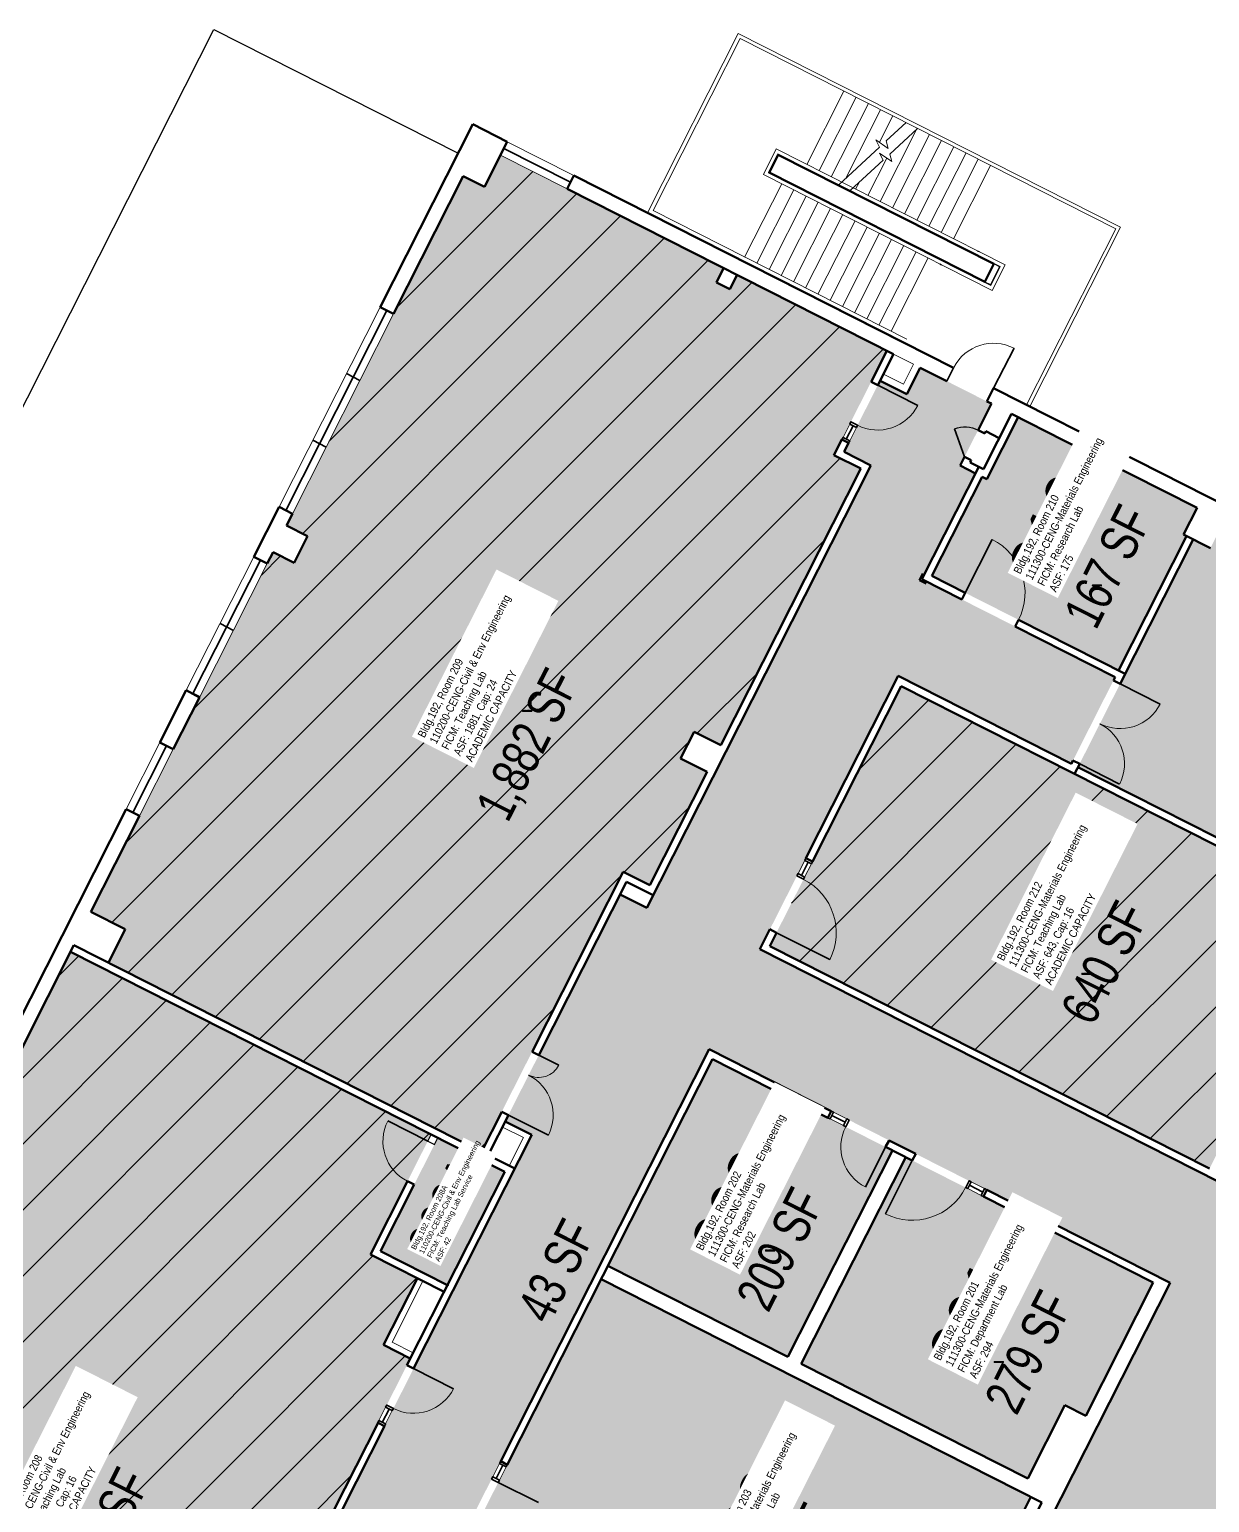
# Model space of a CAD drawing. Header units: inches. Extents: x -2539 to 2829, y -872 to 1370.
# Drawn here: x -1800 to -852, y 187 to 1370 of the extents above; entities that cross this region are included whole.
import ezdxf
from ezdxf.enums import TextEntityAlignment as Align

# ---------------------------------------------------------------- set-up
doc = ezdxf.new("R2010")
doc.units = ezdxf.units.IN
doc.header["$LTSCALE"] = 10
doc.header["$MEASUREMENT"] = 0
for name, color, linetype in [('A-DOOR', 2, 'CONTINUOUS'), ('A-FLOR', 3, 'CONTINUOUS'), ('A-GLAZ', 1, 'CONTINUOUS'), ('A-IDEN-RNUM', 7, 'CONTINUOUS'), ('A-IDEN-SNUM', 4, 'CONTINUOUS'), ('A-IDEN-VNUM', 4, 'CONTINUOUS'), ('A-ROOF', 2, 'CONTINUOUS'), ('A-WALL', 5, 'CONTINUOUS'), ('AREA-TEXT', 3, 'CONTINUOUS'), ('Rooms-Capacity', 4, 'CONTINUOUS'), ('Rooms-Category-Color', 7, 'CONTINUOUS'), ('Rooms-College-Color', 7, 'CONTINUOUS'), ('Rooms-Department-Color', 7, 'CONTINUOUS'), ('Rooms-Division-Color', 7, 'CONTINUOUS'), ('Rooms-Information', 7, 'CONTINUOUS')]:
    doc.layers.add(name, color=color, linetype=linetype)
doc.styles.add('CP_AREA', font='arial.ttf', dxfattribs={"height": 15})
doc.styles.add('CP_ROOMVNUMBER', font='arial.ttf', dxfattribs={"width": 0.85, "height": 0.075})
doc.styles.add('ROOMSNUMBER', font='TXT.SHX', dxfattribs={"height": 1})

msp = doc.modelspace()

# ---------------------------------------------------------------- hatches: boundary and pattern name
at = {"layer": 'Rooms-Capacity'}
h = msp.add_hatch(dxfattribs=at)
h.set_pattern_fill('ANSI31', color=256, scale=300, style=0)
h.paths.add_polyline_path([(-1736.3, 620.8), (-1722.8, 647.6), (-1750.4, 661.6), (-1604.1, 950.6), (-1587.1, 942), (-1576.3, 963.5), (-1593.3, 972), (-1451.3, 1252.5), (-1434.3, 1243.9), (-1421.4, 1269.5), (-1242.1, 1178.7), (-1247.9, 1167.1), (-1237.2, 1161.7), (-1231.3, 1173.3), (-1110.9, 1112.3), (-1153.4, 1028.4), (-1131.9, 1017.6), (-1244.4, 795.4), (-1265.8, 806.3), (-1276.7, 784.9), (-1255.3, 774), (-1301.3, 683), (-1322.7, 693.8), (-1436.6, 469)])
h = msp.add_hatch(dxfattribs=at)
h.set_pattern_fill('ANSI31', color=256, scale=300, style=0)
h.paths.add_polyline_path([(-1205, 634.2), (-1099.3, 843), (-746, 664.1), (-794.8, 567.8), (-810.8, 575.9), (-821.7, 554.5), (-805.6, 546.4), (-851.7, 455.4)])
h = msp.add_hatch(dxfattribs=at)
h.set_pattern_fill('ANSI31', color=256, scale=300, style=0)
h.paths.add_polyline_path([(-1764.5, -178.7), (-2075, -21.5), (-2071.8, -15.3), (-2088.8, -6.7), (-1923.9, 319), (-1906.9, 310.4), (-1896.1, 331.8), (-1913.1, 340.4), (-1766.7, 629.4), (-1477.1, 482.8), (-1525.8, 386.4), (-1488.1, 367.3), (-1515.2, 313.8), (-1493.8, 302.9), (-1564, 163.7), (-1585.6, 174.6), (-1596.5, 153.2), (-1574.8, 142.2), (-1696.8, -98.6), (-1718.4, -87.7)])
at = {"layer": 'Rooms-Category-Color', "true_color": 0xe3f498}
for points in [[(-1736.3, 620.8), (-1722.8, 647.6), (-1750.4, 661.6), (-1604.1, 950.6), (-1587.1, 942), (-1576.3, 963.5), (-1593.3, 972), (-1451.3, 1252.5), (-1434.3, 1243.9), (-1421.4, 1269.5), (-1242.1, 1178.7), (-1247.9, 1167.1), (-1237.2, 1161.7), (-1231.3, 1173.3), (-1110.9, 1112.3), (-1153.4, 1028.4), (-1131.9, 1017.6), (-1244.4, 795.4), (-1265.8, 806.3), (-1276.7, 784.9), (-1255.3, 774), (-1301.3, 683), (-1322.7, 693.8), (-1436.6, 469)], [(-1005.5, 1058.9), (-1030.7, 1009.1), (-1034.4, 1011), (-1074.7, 931.4), (-924.8, 855.5), (-870.1, 963.5), (-872.5, 964.7), (-861.6, 986.1)], [(-957.4, 777.9), (-864.8, 960.8), (-851, 953.8), (-840.2, 975.2), (-639.8, 873.8), (-658.6, 836.7), (-674.6, 844.9), (-685.5, 823.5), (-669.4, 815.3), (-743.3, 669.5)], [(-1205, 634.2), (-1099.3, 843), (-746, 664.1), (-794.8, 567.8), (-810.8, 575.9), (-821.7, 554.5), (-805.6, 546.4), (-851.7, 455.4)], [(-1764.5, -178.7), (-2075, -21.5), (-2071.8, -15.3), (-2088.8, -6.7), (-1923.9, 319), (-1906.9, 310.4), (-1896.1, 331.8), (-1913.1, 340.4), (-1766.7, 629.4), (-1477.1, 482.8), (-1525.8, 386.4), (-1488.1, 367.3), (-1515.2, 313.8), (-1493.8, 302.9), (-1564, 163.7), (-1585.6, 174.6), (-1596.5, 153.2), (-1574.8, 142.2), (-1696.8, -98.6), (-1718.4, -87.7)], [(-1251, 543.2), (-1106.5, 470), (-1190.5, 304.1), (-1335, 377.3)], [(-1517.7, 389.1), (-1471.7, 480.1), (-1417.9, 452.8), (-1463.9, 361.9)], [(-1095.8, 464.6), (-896.9, 363.9), (-951.1, 256.8), (-968, 265.4), (-997.8, 206.6), (-1179.8, 298.7)], [(-1458.4, 133.7), (-1340.5, 366.6), (-995.2, 191.8), (-1004.2, 174), (-995.3, 169.5), (-1104.2, -45.6)]]:
    msp.add_hatch(color=61, dxfattribs=at).paths.add_polyline_path(points)
at = {"layer": 'Rooms-Category-Color', "true_color": 0xadadad}
msp.add_hatch(color=253, dxfattribs=at).paths.add_polyline_path([(-1702.5, -122.6), (-1723.9, -111.8), (-1759.1, -181.4), (-1737.7, -192.2), (-1892.2, -497.3), (-1913.6, -486.5), (-1950.4, -559.2), (-1848.7, -610.7), (-1839, -591.5), (-1822.9, -599.7), (-1795.8, -546.1), (-1806.5, -540.7), (-1253.7, 551.3), (-883.4, 363.8), (-1020.5, 93.1), (2226.4, 319.2), (2228.9, 283.3), (2306.7, 288.7), (2304.2, 324.6), (2449.3, 334.8), (2449.3, 468.7), (2389.3, 468.7), (2389.3, 414.7), (2363.3, 414.7), (2363.3, 432.7), (2149.3, 432.7), (2149.3, 414.7), (2125.3, 414.7), (2125.3, 432.7), (1911.3, 432.7), (1911.3, 414.7), (1887.3, 414.7), (1887.3, 432.7), (1673.3, 432.7), (1673.3, 414.7), (1649.3, 414.7), (1649.3, 432.7), (1435.3, 432.7), (1435.3, 414.7), (1411.3, 414.7), (1411.3, 432.7), (1150.3, 432.7), (1150.3, 414.7), (1126.3, 414.7), (1126.3, 432.7), (865.3, 432.7), (865.3, 414.7), (837.3, 414.7), (837.3, 432.7), (580.3, 432.7), (580.3, 414.7), (556.3, 414.7), (556.3, 432.7), (295.3, 432.7), (295.3, 414.7), (271.3, 414.7), (271.3, 433.5), (174, 433.5), (174, 414.7), (-356.7, 414.7), (-356.7, 591.6), (-368.7, 591.6), (-368.7, 639.6), (-472.7, 639.6), (-472.7, 591.6), (-484.6, 591.6), (-484.6, 545.7), (-478.6, 545.7), (-478.6, 509.7), (-478.6, 432.7), (-779, 432.7), (-779, 438.7), (-832.8, 466), (-843.7, 444.6), (-1213, 631.6), (-1101.9, 851.1), (-962.7, 780.6), (-927.5, 850.2), (-1082.8, 928.8), (-1039.7, 1013.7), (-1052.1, 1020), (-1026.9, 1069.8), (-1030.6, 1071.6), (-1084.1, 1098.7), (-1095, 1077.3), (-1116.4, 1088.2), (-1145.3, 1031.1), (-1123.9, 1020.2), (-1303.8, 664.8), (-1325.2, 675.6), (-1417.6, 493.3), (-1396.1, 482.5)])
at = {"layer": 'Rooms-College-Color', "true_color": 0x99d7b2}
for points in [[(-1736.3, 620.8), (-1722.8, 647.6), (-1750.4, 661.6), (-1604.1, 950.6), (-1587.1, 942), (-1576.3, 963.5), (-1593.3, 972), (-1451.3, 1252.5), (-1434.3, 1243.9), (-1421.4, 1269.5), (-1242.1, 1178.7), (-1247.9, 1167.1), (-1237.2, 1161.7), (-1231.3, 1173.3), (-1110.9, 1112.3), (-1153.4, 1028.4), (-1131.9, 1017.6), (-1244.4, 795.4), (-1265.8, 806.3), (-1276.7, 784.9), (-1255.3, 774), (-1301.3, 683), (-1322.7, 693.8), (-1436.6, 469)], [(-1005.5, 1058.9), (-1030.7, 1009.1), (-1034.4, 1011), (-1074.7, 931.4), (-924.8, 855.5), (-870.1, 963.5), (-872.5, 964.7), (-861.6, 986.1)], [(-957.4, 777.9), (-864.8, 960.8), (-851, 953.8), (-840.2, 975.2), (-639.8, 873.8), (-658.6, 836.7), (-674.6, 844.9), (-685.5, 823.5), (-669.4, 815.3), (-743.3, 669.5)], [(-1205, 634.2), (-1099.3, 843), (-746, 664.1), (-794.8, 567.8), (-810.8, 575.9), (-821.7, 554.5), (-805.6, 546.4), (-851.7, 455.4)], [(-1764.5, -178.7), (-2075, -21.5), (-2071.8, -15.3), (-2088.8, -6.7), (-1923.9, 319), (-1906.9, 310.4), (-1896.1, 331.8), (-1913.1, 340.4), (-1766.7, 629.4), (-1477.1, 482.8), (-1525.8, 386.4), (-1488.1, 367.3), (-1515.2, 313.8), (-1493.8, 302.9), (-1564, 163.7), (-1585.6, 174.6), (-1596.5, 153.2), (-1574.8, 142.2), (-1696.8, -98.6), (-1718.4, -87.7)], [(-1251, 543.2), (-1106.5, 470), (-1190.5, 304.1), (-1335, 377.3)], [(-1517.7, 389.1), (-1471.7, 480.1), (-1417.9, 452.8), (-1463.9, 361.9)], [(-1095.8, 464.6), (-896.9, 363.9), (-951.1, 256.8), (-968, 265.4), (-997.8, 206.6), (-1179.8, 298.7)], [(-1458.4, 133.7), (-1340.5, 366.6), (-995.2, 191.8), (-1004.2, 174), (-995.3, 169.5), (-1104.2, -45.6)]]:
    msp.add_hatch(color=253, dxfattribs=at).paths.add_polyline_path(points)
at = {"layer": 'Rooms-College-Color', "true_color": 0xadadad}
msp.add_hatch(color=253, dxfattribs=at).paths.add_polyline_path([(-1702.5, -122.6), (-1723.9, -111.8), (-1759.1, -181.4), (-1737.7, -192.2), (-1892.2, -497.3), (-1913.6, -486.5), (-1950.4, -559.2), (-1848.7, -610.7), (-1839, -591.5), (-1822.9, -599.7), (-1795.8, -546.1), (-1806.5, -540.7), (-1253.7, 551.3), (-883.4, 363.8), (-1020.5, 93.1), (2226.4, 319.2), (2228.9, 283.3), (2306.7, 288.7), (2304.2, 324.6), (2449.3, 334.8), (2449.3, 468.7), (2389.3, 468.7), (2389.3, 414.7), (2363.3, 414.7), (2363.3, 432.7), (2149.3, 432.7), (2149.3, 414.7), (2125.3, 414.7), (2125.3, 432.7), (1911.3, 432.7), (1911.3, 414.7), (1887.3, 414.7), (1887.3, 432.7), (1673.3, 432.7), (1673.3, 414.7), (1649.3, 414.7), (1649.3, 432.7), (1435.3, 432.7), (1435.3, 414.7), (1411.3, 414.7), (1411.3, 432.7), (1150.3, 432.7), (1150.3, 414.7), (1126.3, 414.7), (1126.3, 432.7), (865.3, 432.7), (865.3, 414.7), (837.3, 414.7), (837.3, 432.7), (580.3, 432.7), (580.3, 414.7), (556.3, 414.7), (556.3, 432.7), (295.3, 432.7), (295.3, 414.7), (271.3, 414.7), (271.3, 433.5), (174, 433.5), (174, 414.7), (-356.7, 414.7), (-356.7, 591.6), (-368.7, 591.6), (-368.7, 639.6), (-472.7, 639.6), (-472.7, 591.6), (-484.6, 591.6), (-484.6, 545.7), (-478.6, 545.7), (-478.6, 509.7), (-478.6, 432.7), (-779, 432.7), (-779, 438.7), (-832.8, 466), (-843.7, 444.6), (-1213, 631.6), (-1101.9, 851.1), (-962.7, 780.6), (-927.5, 850.2), (-1082.8, 928.8), (-1039.7, 1013.7), (-1052.1, 1020), (-1026.9, 1069.8), (-1030.6, 1071.6), (-1084.1, 1098.7), (-1095, 1077.3), (-1116.4, 1088.2), (-1145.3, 1031.1), (-1123.9, 1020.2), (-1303.8, 664.8), (-1325.2, 675.6), (-1417.6, 493.3), (-1396.1, 482.5)])
at = {"layer": 'Rooms-Department-Color', "true_color": 0x99d7b2}
for points in [[(-1736.3, 620.8), (-1722.8, 647.6), (-1750.4, 661.6), (-1604.1, 950.6), (-1587.1, 942), (-1576.3, 963.5), (-1593.3, 972), (-1451.3, 1252.5), (-1434.3, 1243.9), (-1421.4, 1269.5), (-1242.1, 1178.7), (-1247.9, 1167.1), (-1237.2, 1161.7), (-1231.3, 1173.3), (-1110.9, 1112.3), (-1153.4, 1028.4), (-1131.9, 1017.6), (-1244.4, 795.4), (-1265.8, 806.3), (-1276.7, 784.9), (-1255.3, 774), (-1301.3, 683), (-1322.7, 693.8), (-1436.6, 469)], [(-1005.5, 1058.9), (-1030.7, 1009.1), (-1034.4, 1011), (-1074.7, 931.4), (-924.8, 855.5), (-870.1, 963.5), (-872.5, 964.7), (-861.6, 986.1)], [(-957.4, 777.9), (-864.8, 960.8), (-851, 953.8), (-840.2, 975.2), (-639.8, 873.8), (-658.6, 836.7), (-674.6, 844.9), (-685.5, 823.5), (-669.4, 815.3), (-743.3, 669.5)], [(-1205, 634.2), (-1099.3, 843), (-746, 664.1), (-794.8, 567.8), (-810.8, 575.9), (-821.7, 554.5), (-805.6, 546.4), (-851.7, 455.4)], [(-1764.5, -178.7), (-2075, -21.5), (-2071.8, -15.3), (-2088.8, -6.7), (-1923.9, 319), (-1906.9, 310.4), (-1896.1, 331.8), (-1913.1, 340.4), (-1766.7, 629.4), (-1477.1, 482.8), (-1525.8, 386.4), (-1488.1, 367.3), (-1515.2, 313.8), (-1493.8, 302.9), (-1564, 163.7), (-1585.6, 174.6), (-1596.5, 153.2), (-1574.8, 142.2), (-1696.8, -98.6), (-1718.4, -87.7)], [(-1251, 543.2), (-1106.5, 470), (-1190.5, 304.1), (-1335, 377.3)], [(-1517.7, 389.1), (-1471.7, 480.1), (-1417.9, 452.8), (-1463.9, 361.9)], [(-1095.8, 464.6), (-896.9, 363.9), (-951.1, 256.8), (-968, 265.4), (-997.8, 206.6), (-1179.8, 298.7)], [(-1458.4, 133.7), (-1340.5, 366.6), (-995.2, 191.8), (-1004.2, 174), (-995.3, 169.5), (-1104.2, -45.6)]]:
    msp.add_hatch(color=253, dxfattribs=at).paths.add_polyline_path(points)
at = {"layer": 'Rooms-Department-Color', "true_color": 0xacacac}
msp.add_hatch(color=253, dxfattribs=at).paths.add_polyline_path([(-1702.5, -122.6), (-1723.9, -111.8), (-1759.1, -181.4), (-1737.7, -192.2), (-1892.2, -497.3), (-1913.6, -486.5), (-1950.4, -559.2), (-1848.7, -610.7), (-1839, -591.5), (-1822.9, -599.7), (-1795.8, -546.1), (-1806.5, -540.7), (-1253.7, 551.3), (-883.4, 363.8), (-1020.5, 93.1), (2226.4, 319.2), (2228.9, 283.3), (2306.7, 288.7), (2304.2, 324.6), (2449.3, 334.8), (2449.3, 468.7), (2389.3, 468.7), (2389.3, 414.7), (2363.3, 414.7), (2363.3, 432.7), (2149.3, 432.7), (2149.3, 414.7), (2125.3, 414.7), (2125.3, 432.7), (1911.3, 432.7), (1911.3, 414.7), (1887.3, 414.7), (1887.3, 432.7), (1673.3, 432.7), (1673.3, 414.7), (1649.3, 414.7), (1649.3, 432.7), (1435.3, 432.7), (1435.3, 414.7), (1411.3, 414.7), (1411.3, 432.7), (1150.3, 432.7), (1150.3, 414.7), (1126.3, 414.7), (1126.3, 432.7), (865.3, 432.7), (865.3, 414.7), (837.3, 414.7), (837.3, 432.7), (580.3, 432.7), (580.3, 414.7), (556.3, 414.7), (556.3, 432.7), (295.3, 432.7), (295.3, 414.7), (271.3, 414.7), (271.3, 433.5), (174, 433.5), (174, 414.7), (-356.7, 414.7), (-356.7, 591.6), (-368.7, 591.6), (-368.7, 639.6), (-472.7, 639.6), (-472.7, 591.6), (-484.6, 591.6), (-484.6, 545.7), (-478.6, 545.7), (-478.6, 509.7), (-478.6, 432.7), (-779, 432.7), (-779, 438.7), (-832.8, 466), (-843.7, 444.6), (-1213, 631.6), (-1101.9, 851.1), (-962.7, 780.6), (-927.5, 850.2), (-1082.8, 928.8), (-1039.7, 1013.7), (-1052.1, 1020), (-1026.9, 1069.8), (-1030.6, 1071.6), (-1084.1, 1098.7), (-1095, 1077.3), (-1116.4, 1088.2), (-1145.3, 1031.1), (-1123.9, 1020.2), (-1303.8, 664.8), (-1325.2, 675.6), (-1417.6, 493.3), (-1396.1, 482.5)])
at = {"layer": 'Rooms-Division-Color', "true_color": 0x99d7b2}
for points in [[(-1736.3, 620.8), (-1722.8, 647.6), (-1750.4, 661.6), (-1604.1, 950.6), (-1587.1, 942), (-1576.3, 963.5), (-1593.3, 972), (-1451.3, 1252.5), (-1434.3, 1243.9), (-1421.4, 1269.5), (-1242.1, 1178.7), (-1247.9, 1167.1), (-1237.2, 1161.7), (-1231.3, 1173.3), (-1110.9, 1112.3), (-1153.4, 1028.4), (-1131.9, 1017.6), (-1244.4, 795.4), (-1265.8, 806.3), (-1276.7, 784.9), (-1255.3, 774), (-1301.3, 683), (-1322.7, 693.8), (-1436.6, 469)], [(-1005.5, 1058.9), (-1030.7, 1009.1), (-1034.4, 1011), (-1074.7, 931.4), (-924.8, 855.5), (-870.1, 963.5), (-872.5, 964.7), (-861.6, 986.1)], [(-957.4, 777.9), (-864.8, 960.8), (-851, 953.8), (-840.2, 975.2), (-639.8, 873.8), (-658.6, 836.7), (-674.6, 844.9), (-685.5, 823.5), (-669.4, 815.3), (-743.3, 669.5)], [(-1205, 634.2), (-1099.3, 843), (-746, 664.1), (-794.8, 567.8), (-810.8, 575.9), (-821.7, 554.5), (-805.6, 546.4), (-851.7, 455.4)], [(-1764.5, -178.7), (-2075, -21.5), (-2071.8, -15.3), (-2088.8, -6.7), (-1923.9, 319), (-1906.9, 310.4), (-1896.1, 331.8), (-1913.1, 340.4), (-1766.7, 629.4), (-1477.1, 482.8), (-1525.8, 386.4), (-1488.1, 367.3), (-1515.2, 313.8), (-1493.8, 302.9), (-1564, 163.7), (-1585.6, 174.6), (-1596.5, 153.2), (-1574.8, 142.2), (-1696.8, -98.6), (-1718.4, -87.7)], [(-1251, 543.2), (-1106.5, 470), (-1190.5, 304.1), (-1335, 377.3)], [(-1517.7, 389.1), (-1471.7, 480.1), (-1417.9, 452.8), (-1463.9, 361.9)], [(-1095.8, 464.6), (-896.9, 363.9), (-951.1, 256.8), (-968, 265.4), (-997.8, 206.6), (-1179.8, 298.7)], [(-1458.4, 133.7), (-1340.5, 366.6), (-995.2, 191.8), (-1004.2, 174), (-995.3, 169.5), (-1104.2, -45.6)]]:
    msp.add_hatch(color=253, dxfattribs=at).paths.add_polyline_path(points)
at = {"layer": 'Rooms-Division-Color', "true_color": 0xadadad}
msp.add_hatch(color=253, dxfattribs=at).paths.add_polyline_path([(-1702.5, -122.6), (-1723.9, -111.8), (-1759.1, -181.4), (-1737.7, -192.2), (-1892.2, -497.3), (-1913.6, -486.5), (-1950.4, -559.2), (-1848.7, -610.7), (-1839, -591.5), (-1822.9, -599.7), (-1795.8, -546.1), (-1806.5, -540.7), (-1253.7, 551.3), (-883.4, 363.8), (-1020.5, 93.1), (2226.4, 319.2), (2228.9, 283.3), (2306.7, 288.7), (2304.2, 324.6), (2449.3, 334.8), (2449.3, 468.7), (2389.3, 468.7), (2389.3, 414.7), (2363.3, 414.7), (2363.3, 432.7), (2149.3, 432.7), (2149.3, 414.7), (2125.3, 414.7), (2125.3, 432.7), (1911.3, 432.7), (1911.3, 414.7), (1887.3, 414.7), (1887.3, 432.7), (1673.3, 432.7), (1673.3, 414.7), (1649.3, 414.7), (1649.3, 432.7), (1435.3, 432.7), (1435.3, 414.7), (1411.3, 414.7), (1411.3, 432.7), (1150.3, 432.7), (1150.3, 414.7), (1126.3, 414.7), (1126.3, 432.7), (865.3, 432.7), (865.3, 414.7), (837.3, 414.7), (837.3, 432.7), (580.3, 432.7), (580.3, 414.7), (556.3, 414.7), (556.3, 432.7), (295.3, 432.7), (295.3, 414.7), (271.3, 414.7), (271.3, 433.5), (174, 433.5), (174, 414.7), (-356.7, 414.7), (-356.7, 591.6), (-368.7, 591.6), (-368.7, 639.6), (-472.7, 639.6), (-472.7, 591.6), (-484.6, 591.6), (-484.6, 545.7), (-478.6, 545.7), (-478.6, 509.7), (-478.6, 432.7), (-779, 432.7), (-779, 438.7), (-832.8, 466), (-843.7, 444.6), (-1213, 631.6), (-1101.9, 851.1), (-962.7, 780.6), (-927.5, 850.2), (-1082.8, 928.8), (-1039.7, 1013.7), (-1052.1, 1020), (-1026.9, 1069.8), (-1030.6, 1071.6), (-1084.1, 1098.7), (-1095, 1077.3), (-1116.4, 1088.2), (-1145.3, 1031.1), (-1123.9, 1020.2), (-1303.8, 664.8), (-1325.2, 675.6), (-1417.6, 493.3), (-1396.1, 482.5)])

# ---------------------------------------------------------------- linework, layer by layer
at = {"layer": 'A-DOOR', "linetype": 'Continuous', "lineweight": 35}
for p, q in [((-1025.2, 1082.3, 0), (-1008.7, 1114.3, 0)), ((-1118.2, 1084.6, 0), (-1086.1, 1068.3, 0)), ((-1048.5, 1027.1), (-1056.7, 1049.7)), ((-1199.6, 644.9), (-1156.7, 623.3)), ((-1374.5, 538.5), (-1390.6, 546.6)), ((-1415, 498.4), (-1382.8, 482.2)), ((-1479.8, 477.4, 0), (-1511.9, 493.7, 0)), ((-1090.5, 461.9, 0), (-1112.1, 419.1, 0)), ((-1491.1, 294.9, 0), (-1459, 278.6, 0)), ((-1423.1, 203.4, 0), (-1390.9, 187.2, 0))]:
    msp.add_line(p, q, dxfattribs=at)
at = {"layer": 'A-DOOR', "linetype": 'Continuous', "lineweight": 35, "extrusion": (-7.48246e-13, -6.18023e-14, -1)}
msp.add_line((-1047.9, 917.9), (-1026.2, 960.7), dxfattribs=at)
at = {"layer": 'A-DOOR', "linetype": 'Continuous', "lineweight": 35, "extrusion": (2.43404e-13, -5.81041e-14, -1)}
for p, q in [((-923.5, 844.8), (-891.4, 828.5)), ((-956, 780.6), (-923.9, 764.3))]:
    msp.add_line(p, q, dxfattribs=at)
at = {"layer": 'A-DOOR', "linetype": 'Continuous', "lineweight": 35, "extrusion": (7.48246e-13, 6.18023e-14, -1)}
msp.add_line((-1111.9, 472.8), (-1128.1, 440.6), dxfattribs=at)
at = {"layer": 'A-DOOR', "linetype": 'Continuous', "lineweight": 18, "extrusion": (-6.32043e-30, -2.84029e-29, -1)}
msp.add_arc((1025.2, 1082.3, 0), 36, 27.2682, 117.2682, dxfattribs=at)
at = {"layer": 'A-DOOR', "linetype": 'Continuous', "lineweight": 18}
for centre, radius, start, end in [((-1118.2, 1084.6, 0), 36, 243.1478, 333.1478), ((-1047.9, 917.9), 48, 333.1478, 63.1478), ((-923.5, 844.8), 36, 243.1478, 333.1478), ((-1199.6, 644.9), 48, 333.1478, 63.1478), ((-1390.6, 546.6), 18, 243.1478, 333.1478), ((-1111.9, 472.8), 36, 153.1478, 243.1478), ((-1491.1, 294.9, 0), 36, 243.175, 333.175)]:
    msp.add_arc(centre, radius, start, end, dxfattribs=at)
at = {"layer": 'A-DOOR', "linetype": 'Continuous', "extrusion": (0, 0, -1)}
msp.add_arc((1048.5, 1027.1), 24, 70.1296, 116.8522, dxfattribs=at)
at = {"layer": 'A-DOOR', "linetype": 'Continuous', "lineweight": 18, "extrusion": (2.43404e-13, -5.81041e-14, -1)}
msp.add_arc((956, 780.6), 36, 116.8522, 206.8522, dxfattribs=at)
at = {"layer": 'A-DOOR', "linetype": 'Continuous', "lineweight": 18, "extrusion": (0, 0, -1)}
msp.add_arc((1415, 498.4), 36, 116.8522, 206.8522, dxfattribs=at)
at = {"layer": 'A-DOOR', "linetype": 'Continuous', "lineweight": 18, "extrusion": (-3.34149e-13, -2.05469e-13, -1)}
msp.add_arc((1479.8, 477.4, 0), 36, 296.825, 26.825, dxfattribs=at)
at = {"layer": 'A-DOOR', "linetype": 'Continuous', "lineweight": 18, "extrusion": (-2.75433e-13, 8.72093e-13, -1)}
msp.add_arc((1090.5, 461.9, 0), 48, 206.8522, 296.8522, dxfattribs=at)
at = {"layer": 'A-FLOR', "linetype": 'Continuous', "lineweight": 18}
for p, q in [((-1302.9, 1223.5), (-1230.3, 1367.2)), ((-1298.8, 1224.8), (-1228.8, 1363.1)), ((-923.1, 1211.6), (-1230.3, 1367.2)), ((-927.1, 1210.3), (-1228.8, 1363.1)), ((-1175.2, 1262), (-1145.4, 1320.9)), ((-1165.4, 1257), (-1135.6, 1315.9)), ((-1155.6, 1252), (-1125.8, 1310.9)), ((-1143.8, 1251), (-1116, 1305.9)), ((-1116.9, 1279.7), (-1106.2, 1301)), ((-1116.3, 1232.2), (-1086.5, 1291)), ((-1106.5, 1227.2), (-1076.7, 1286.1)), ((-1096.7, 1222.2), (-1066.9, 1281.1)), ((-1210.1, 1253.9), (-1199.8, 1274.4)), ((-1206.1, 1255.2), (-1198.4, 1270.4)), ((-1015.8, 1181.3), (-1199.8, 1274.4)), ((-1019.8, 1179.9), (-1198.4, 1270.4)), ((-1126.2, 1237.1), (-1111, 1267)), ((-1086.9, 1217.3), (-1057.1, 1276.1)), ((-1077.1, 1212.3), (-1047.3, 1271.2)), ((-1067.3, 1207.3), (-1037.5, 1266.2)), ((-1027.5, 1164.8), (-1206.1, 1255.2)), ((-1057.5, 1202.3), (-1027.6, 1261.2)), ((-1225.2, 1187.5), (-1195.4, 1246.4)), ((-1026.2, 1160.7), (-1210.1, 1253.9)), ((-1136, 1242.1), (-1133.3, 1247.5)), ((-1215.4, 1182.6), (-1185.6, 1241.5)), ((-1205.6, 1177.6), (-1175.8, 1236.5)), ((-1195.8, 1172.6), (-1166, 1231.5)), ((-1096.3, 1118.9), (-1302.9, 1223.5)), ((-1095, 1121.6), (-1298.8, 1224.8)), ((-1186, 1167.7), (-1156.2, 1226.5)), ((-1176.2, 1162.7), (-1146.4, 1221.6)), ((-1166.4, 1157.7), (-1136.5, 1216.6)), ((-1156.5, 1152.8), (-1126.7, 1211.6)), ((-998.7, 1068.9), (-927.1, 1210.3)), ((-996, 1067.6), (-923.1, 1211.6)), ((-1146.7, 1147.8), (-1116.9, 1206.7)), ((-1136.9, 1142.8), (-1107.1, 1201.7)), ((-1127.1, 1137.9), (-1097.3, 1196.7)), ((-1117.3, 1132.9), (-1087.5, 1191.8)), ((-1107.5, 1127.9), (-1077.7, 1186.8)), ((-1027.5, 1164.8), (-1019.8, 1179.9)), ((-1026.2, 1160.7), (-1015.8, 1181.3))]:
    msp.add_line(p, q, dxfattribs=at)
at = {"layer": 'A-FLOR', "linetype": 'Continuous', "lineweight": 25}
for p, q in [((-1038.3, 1192.6), (-1036.9, 1192)), ((-1068.3, 1182.1), (-1067, 1181.4))]:
    msp.add_line(p, q, dxfattribs=at)
at = {"layer": 'A-FLOR', "linetype": 'Continuous', "lineweight": 18, "flags": 128}
for points in [[(-1149.6, 1245.6), (-1116.8, 1275.8), (-1119.8, 1281.6), (-1109.9, 1274.8), (-1111.4, 1280.8), (-1095.5, 1295.6)], [(-1140.3, 1240.9), (-1113.9, 1265.3), (-1116.8, 1271.1), (-1107, 1264.3), (-1108.5, 1270.2), (-1086.3, 1290.9)]]:
    msp.add_lwpolyline(points, dxfattribs=at)
at = {"layer": 'A-GLAZ', "linetype": 'Continuous', "lineweight": 18}
for p, q in [((-1416, 1280.2), (-1362.4, 1253.1)), ((-1421.4, 1269.5), (-1367.8, 1242.4)), ((-1517.9, 1147.4), (-1599.2, 986.8)), ((-1507.2, 1142), (-1588.5, 981.4)), ((-1146.1, 1042.7), (-1140.7, 1053.4)), ((-1140.8, 1040), (-1135.4, 1050.7)), ((-1619.5, 946.7), (-1673.8, 839.6)), ((-1608.8, 941.3), (-1663.2, 833.8)), ((-1695, 797.7), (-1722.1, 744.1)), ((-1684.3, 792.3), (-1711.4, 738.7)), ((-1182.3, 692.3), (-1176.9, 703)), ((-1177, 689.5), (-1171.6, 700.2)), ((-1143.1, 495.3), (-1153.8, 500.7)), ((-1145.8, 489.9), (-1156.5, 495.3)), ((-1035.1, 433.9), (-1045.8, 439.3)), ((-1032.4, 439.3), (-1043.1, 444.7)), ((-1519, 253), (-1513.6, 263.7)), ((-1513.7, 250.3), (-1508.3, 261)), ((-1427.6, 207.9), (-1422.1, 218.6)), ((-1422.2, 205.2), (-1416.8, 215.9))]:
    msp.add_line(p, q, dxfattribs=at)
at = {"layer": 'A-GLAZ', "linetype": 'Continuous', "lineweight": 35}
for p, q in [((-1418.7, 1274.8), (-1365.1, 1247.7)), ((-1362.4, 1253.1), (-1367.8, 1242.4)), ((-1512.6, 1144.7), (-1593.9, 984.1)), ((-1507.2, 1142), (-1517.9, 1147.4)), ((-1545, 1093.9), (-1534.3, 1088.5)), ((-1143.5, 1041.3), (-1138, 1052)), ((-1572.1, 1040.4), (-1561.4, 1034.9)), ((-1599.2, 986.8), (-1588.5, 981.4)), ((-1608.8, 941.3), (-1619.5, 946.7)), ((-1614.2, 944), (-1668.4, 836.9)), ((-1646.6, 893.1), (-1635.9, 887.7)), ((-1673.8, 839.6), (-1663, 834.2)), ((-1689.6, 795), (-1716.7, 741.4)), ((-1684.3, 792.3), (-1695, 797.7)), ((-1722.1, 744.1), (-1711.4, 738.7)), ((-1179.6, 690.9), (-1174.2, 701.6)), ((-1144.4, 492.6), (-1155.1, 498)), ((-1033.8, 436.6), (-1044.5, 442)), ((-1516.4, 251.6), (-1510.9, 262.3)), ((-1424.9, 206.5), (-1419.5, 217.2))]:
    msp.add_line(p, q, dxfattribs=at)
for points in [[(-1140.7, 1053.4), (-1135.4, 1050.7), (-1134.5, 1052.5), (-1139.8, 1055.2)], [(-1147, 1040.9), (-1141.7, 1038.2), (-1140.8, 1040), (-1146.1, 1042.7)], [(-1176.9, 703), (-1171.6, 700.2), (-1170.6, 702), (-1176, 704.7)], [(-1183.2, 690.5), (-1177.9, 687.8), (-1177, 689.5), (-1182.3, 692.3)], [(-1156.5, 495.3), (-1153.8, 500.7), (-1155.6, 501.6), (-1158.3, 496.2)], [(-1144, 489), (-1141.3, 494.4), (-1143.1, 495.3), (-1145.8, 489.9)], [(-1045.8, 439.3), (-1043.1, 444.7), (-1044.9, 445.6), (-1047.6, 440.2)], [(-1033.4, 433), (-1030.6, 438.4), (-1032.4, 439.3), (-1035.1, 433.9)], [(-1513.6, 263.7), (-1508.3, 261), (-1507.4, 262.8), (-1512.7, 265.5)], [(-1519.9, 251.2), (-1514.6, 248.5), (-1513.7, 250.3), (-1519, 253)], [(-1422.1, 218.6), (-1416.8, 215.9), (-1415.9, 217.6), (-1421.2, 220.4)], [(-1428.5, 206.1), (-1423.1, 203.4), (-1422.2, 205.2), (-1427.6, 207.9)]]:
    msp.add_3dface(points, dxfattribs=at)
at = {"layer": 'A-ROOF', "linetype": 'Continuous', "lineweight": 25, "flags": 128}
msp.add_lwpolyline([(-2310.3, -497.5), (-2538.7, -381.9), (-1651.6, 1370.3), (-1455.4, 1271)], dxfattribs=at)
at = {"layer": 'A-WALL', "linetype": 'Continuous', "lineweight": 50}
for p, q in [((-1443.6, 1294.2), (-1416, 1280.2)), ((-1416, 1280.2, 0), (-1434.3, 1243.9, 0)), ((-1205.4, 1255.4), (-1198.2, 1269.7)), ((-1025, 1182), (-1198.2, 1269.7)), ((-1032.2, 1167.7), (-1205.4, 1255.4)), ((-1362.4, 1253.1), (-1367.8, 1242.4)), ((-1362.4, 1253.1, 0), (-1057.3, 1098.6, 0)), ((-1242.1, 1178.7), (-1247.9, 1167.1)), ((-1231.3, 1173.3), (-1237.2, 1161.7)), ((-1032.2, 1167.7), (-1025, 1182)), ((-1247.9, 1167.1), (-1237.2, 1161.7)), ((-1517.9, 1147.4), (-1507.2, 1142)), ((-1110.9, 1112.3), (-1123.5, 1087.3)), ((-1105.5, 1109.6), (-1118.2, 1084.6)), ((-1123.5, 1087.3), (-1118.2, 1084.6)), ((-1116.4, 1088.2), (-1095, 1077.3)), ((-1025.2, 1082.3), (-1030.6, 1071.6)), ((-1037.7, 1048.5), (-1026.9, 1069.8)), ((-1030.6, 1071.6), (-1026.9, 1069.8)), ((-1010.8, 1061.6), (-968.7, 1040.3)), ((-1032.3, 1045.8), (-1037.7, 1048.5)), ((-1032.3, 1045.8), (-1031.4, 1047.6)), ((-1020.7, 1042.2), (-1031.4, 1047.6)), ((-1147, 1040.9), (-1153.4, 1028.4)), ((-1147, 1040.9), (-1141.7, 1038.2)), ((-1141.7, 1038.2), (-1145.3, 1031.1)), ((-1145.3, 1031.1), (-1123.9, 1020.2)), ((-1303.8, 664.8), (-1123.9, 1020.2)), ((-1244.4, 795.4), (-1131.9, 1017.6)), ((-1153.4, 1028.4), (-1131.9, 1017.6)), ((-1052.1, 1020), (-1048.5, 1027.1)), ((-1039.7, 1013.7), (-1052.1, 1020)), ((-1043.1, 1024.4), (-1048.5, 1027.1)), ((-1044, 1022.6), (-1043.1, 1024.4)), ((-1037, 1019.1), (-1044, 1022.6)), ((-1033.3, 1017.2), (-1037, 1019.1)), ((-909.7, 1023.9), (-834.8, 985.9)), ((-1034.4, 1011), (-1074.7, 931.4)), ((-1030.7, 1009.1), (-1034.4, 1011)), ((-1599.2, 986.8), (-1588.5, 981.4)), ((-872.5, 964.7), (-861.6, 986.1)), ((-1588.5, 981.4), (-1593.3, 972)), ((-1593.3, 972, 0), (-1576.3, 963.5, 0)), ((-1576.3, 963.5, 0), (-1587.1, 942, 0)), ((-870.1, 963.5), (-924.8, 855.5)), ((-864.8, 960.8), (-923.5, 844.8)), ((-851, 953.8), (-872.5, 964.7)), ((-1619.5, 946.7), (-1608.8, 941.3)), ((-1604.1, 950.6), (-1608.8, 941.3)), ((-1587.1, 942, 0), (-1604.1, 950.6, 0)), ((-1084.7, 928.1), (-1079.4, 925.4)), ((-1082.8, 928.8), (-1050.6, 912.5)), ((-1074.7, 931.4), (-1047.9, 917.9)), ((-1050.6, 912.5), (-1047.9, 917.9)), ((-1050.6, 912.5), (-1047.9, 917.9)), ((-1007.8, 890.8), (-1005.1, 896.2)), ((-1007.8, 890.8), (-927.5, 850.2)), ((-1005.1, 896.2), (-919.4, 852.8)), ((-1099.3, 843), (-1170.6, 702)), ((-1101.9, 851.1), (-962.7, 780.6)), ((-1099.3, 843), (-746, 664.1)), ((-927.5, 850.2), (-928.9, 847.5)), ((-928.9, 847.5), (-923.5, 844.8)), ((-1673.8, 839.6), (-1663.2, 833.8)), ((-1276.7, 784.9), (-1265.8, 806.3)), ((-1265.8, 806.3), (-1244.4, 795.4)), ((-1695, 797.7), (-1684.3, 792.3)), ((-1255.3, 774), (-1276.7, 784.9)), ((-961.4, 783.3), (-962.7, 780.6)), ((-961.4, 783.3), (-956, 780.6)), ((-1301.3, 683), (-1255.3, 774)), ((-956, 780.6), (-960.1, 772.5)), ((-957.4, 777.9), (-743.3, 669.5)), ((-1722.1, 744.1), (-1711.4, 738.7)), ((-1176, 704.7), (-1170.6, 702)), ((-1395.9, 549.3), (-1322.7, 693.8)), ((-1322.7, 693.8), (-1301.3, 683)), ((-1390.6, 546.6), (-1320.1, 685.8)), ((-1325.2, 675.6), (-1303.8, 664.8)), ((-1750.4, 661.6, 0), (-1722.8, 647.6, 0)), ((-1722.8, 647.6, 0), (-1736.3, 620.8, 0)), ((-1199.6, 644.9), (-1205, 634.2)), ((-1204.9, 647.6), (-1199.6, 644.9)), ((-1766.7, 629.4), (-1417.9, 452.8)), ((-1764, 634.8), (-1436.6, 469)), ((-1205, 634.2), (-851.7, 455.4)), ((-1253.7, 551.3), (-1421.2, 220.4)), ((-1395.9, 549.3), (-1390.6, 546.6)), ((-1253.7, 551.3), (-1155.6, 501.6)), ((-1251, 543.2), (-1415.9, 217.6)), ((-1251, 543.2), (-1158.3, 496.2)), ((-1436.6, 469), (-1420.3, 501.1)), ((-1431.2, 466.3), (-1415, 498.4)), ((-1415, 498.4), (-1420.3, 501.1)), ((-1417.6, 493.3), (-1415, 498.4)), ((-1155.6, 501.6), (-1158.3, 496.2)), ((-1396.1, 482.5), (-1417.6, 493.3)), ((-1109.2, 478.1), (-1111.9, 472.8)), ((-1109.2, 478.1), (-1087.7, 467.3)), ((-1431.2, 466.3), (-1409.8, 455.5)), ((-1106.5, 470), (-1190.5, 304.1)), ((-1095.8, 464.6), (-1179.8, 298.7)), ((-1111.9, 472.8), (-1090.5, 461.9)), ((-1087.7, 467.3), (-1090.5, 461.9)), ((-1525.8, 386.4), (-1496, 445.3)), ((-1517.7, 389.1), (-1490.7, 442.6)), ((-1490.7, 442.6), (-1496, 445.3)), ((-1030.6, 438.4), (-1033.4, 433)), ((-1030.6, 438.4), (-883.4, 363.8)), ((-1033.4, 433), (-896.9, 363.9)), ((-1466.6, 356.5), (-1525.8, 386.4)), ((-1463.9, 361.9), (-1517.7, 389.1)), ((-1515.2, 313.8), (-1488.1, 367.3)), ((-1335, 377.3), (-1190.5, 304.1)), ((-1340.5, 366.6), (-986.3, 187.3)), ((-1340.5, 366.6), (-986.3, 187.3)), ((-1340.5, 366.6), (-986.3, 187.3)), ((-1493.8, 302.9), (-1515.2, 313.8)), ((-1496.5, 297.6), (-1491.1, 294.9)), ((-1179.8, 298.7), (-997.8, 206.6)), ((-968, 265.4), (-997.8, 206.6)), ((-968, 265.4, 0), (-951.1, 256.8, 0)), ((-1514.6, 248.5), (-1702.5, -122.6)), ((-1564, 163.7), (-1519.7, 251.1)), ((-1519.7, 251.1), (-1514.6, 248.5)), ((-1421.2, 220.4), (-1415.9, 217.6))]:
    msp.add_line(p, q, dxfattribs=at)
at = {"layer": 'A-WALL', "linetype": 'Continuous', "lineweight": 18}
for p, q in [((-1027.7, 1165.4), (-1020.5, 1179.7)), ((-1025, 1182), (-1020.5, 1179.7)), ((-1032.2, 1167.7), (-1027.7, 1165.4)), ((-1105.5, 1109.6), (-1089.4, 1101.6)), ((-1113.7, 1093.5), (-1097.6, 1085.4)), ((-1402.9, 480.3), (-1419.8, 488.8)), ((-1508.4, 316), (-1483.6, 365.1)), ((-1491.5, 307.4), (-1508.4, 316))]:
    msp.add_line(p, q, dxfattribs=at)
at = {"layer": 'A-WALL', "linetype": 'Continuous', "lineweight": 35}
msp.add_line((-1057.3, 1098.6), (-1062.7, 1087.9), dxfattribs=at)
at = {"layer": 'A-WALL', "linetype": 'Continuous'}
for p, q in [((-1479.8, 477.4), (-1477.1, 482.8)), ((-1479.8, 477.4), (-1474.4, 474.7)), ((-1477.1, 482.8), (-1471.7, 480.1)), ((-1474.4, 474.7), (-1471.7, 480.1))]:
    msp.add_line(p, q, dxfattribs=at)
at = {"layer": 'A-WALL', "linetype": 'Continuous', "lineweight": 50, "elevation": 0, "flags": 128}
for points in [[(-1443.6, 1294.2), (-1517.9, 1147.4)], [(-1451.3, 1252.5), (-1507.2, 1142)], [(-1010.8, 1061.6), (-1033.3, 1017.2)], [(-1005.5, 1058.9), (-1030.7, 1009.1)], [(-1599.2, 986.8), (-1619.5, 946.7)], [(-1673.8, 839.6), (-1695, 797.7)], [(-1722.1, 744.1), (-1837.7, 515.8)], [(-1764, 634.8), (-1827, 510.3)], [(-1417.9, 452.8), (-1496.5, 297.6)], [(-986.3, 187.3), (-1059.5, 42.7)]]:
    msp.add_lwpolyline(points, dxfattribs=at)
at = {"layer": 'A-WALL', "linetype": 'Continuous', "lineweight": 50, "flags": 128}
for points in [[(-1434.3, 1243.9), (-1451.3, 1252.5)], [(-1367.8, 1242.4), (-1105.5, 1109.6)], [(-1084.1, 1098.7), (-1095, 1077.3)], [(-1084.1, 1098.7), (-1062.7, 1087.9)], [(-1025.2, 1082.3), (-909.7, 1023.9)], [(-968.7, 1040.3), (-861.6, 986.1)], [(-1037, 1019.1), (-1082.8, 928.8)], [(-1082, 933.5), (-1084.7, 928.1)], [(-1101.9, 851.1), (-1176, 704.7)], [(-1663.2, 833.8), (-1684.3, 792.3)], [(-1711.4, 738.7), (-1750.4, 661.6)], [(-1320.1, 685.8), (-1298.7, 674.9)], [(-1204.9, 647.6), (-1213, 631.6)], [(-1213, 631.6), (-843.7, 444.6)], [(-1396.1, 482.5), (-1491.1, 294.9)], [(-883.4, 363.8), (-1048.8, 37.3)], [(-896.9, 363.9), (-951.1, 256.8)], [(-1004.2, 174), (-995.2, 191.8)]]:
    msp.add_lwpolyline(points, dxfattribs=at)
at = {"layer": 'A-WALL', "linetype": 'Continuous', "lineweight": 18, "flags": 128}
msp.add_lwpolyline([(-1089.4, 1101.6), (-1097.6, 1085.4)], dxfattribs=at)
at = {"layer": 'A-WALL', "linetype": 'Continuous', "lineweight": 18, "elevation": 0, "flags": 128}
msp.add_lwpolyline([(-1402.9, 480.3), (-1414.3, 457.7)], dxfattribs=at)
at = {"layer": 'A-WALL', "linetype": 'Continuous', "lineweight": 50}
msp.add_point((-1463.9, 361.9), dxfattribs=at)

# ---------------------------------------------------------------- texts
at = {"layer": 'A-IDEN-RNUM', "style": 'ROOMSNUMBER', "width": 0.85}
for s, p in [('0210-00', (-946, 923.3)), ('0209-00', (-1403.7, 822.5)), ('0212-00', (-954.5, 611.3)), ('0208-A0', (-1463.8, 424.9)), ('0202-00', (-1208.6, 389.1)), ('0201-00', (-1024.7, 299.6))]:
    msp.add_text(s, height=1, rotation=360, dxfattribs=at).set_placement(p)
at = {"layer": 'A-IDEN-SNUM', "style": 'ROOMSNUMBER', "width": 0.85}
for s, p in [('1920021000', (-946, 923.3)), ('1920020900', (-1403.7, 822.5)), ('1920021200', (-954.5, 611.3)), ('19200208A0', (-1463.8, 424.9)), ('1920020200', (-1208.6, 389.1)), ('1920020100', (-1024.7, 299.6))]:
    msp.add_text(s, height=1, rotation=360, dxfattribs=at).set_placement(p)
at = {"layer": 'A-IDEN-VNUM', "style": 'CP_ROOMVNUMBER', "width": 0.85}
for s, height, p in [('210', 45, (-975, 967.8)), ('209', 45, (-1444.1, 831.4)), ('212', 45, (-978.7, 652.2)), ('202', 45, (-1230.1, 424.4)), ('208A', 30, (-1465, 424)), ('201', 45, (-1039.2, 336.1)), ('208', 45, (-1782, 191.8)), ('203', 45, (-1220.1, 168.1))]:
    msp.add_text(s, height=height, rotation=63.15, dxfattribs=at).set_placement(p, align=Align.MIDDLE_CENTER)
at = {"layer": 'AREA-TEXT', "style": 'CP_AREA', "width": 0.75}
for s, p in [('167 SF', (-933.5, 939.1)), ('1,882 SF', (-1400, 796.1)), ('640 SF', (-936, 621)), ('209 SF', (-1196.7, 390.8)), ('43 SF', (-1376.6, 373.3)), ('279 SF', (-997.2, 308.2)), ('1,871 SF', (-1744.3, 154.2)), ('718 SF', (-1186.7, 137.3))]:
    msp.add_text(s, height=30, rotation=63.15, dxfattribs=at).set_placement(p, align=Align.MIDDLE_CENTER)

# ---------------------------------------------------------------- next in the draw order: texts
at = {"layer": 'Rooms-Information', "attachment_point": 7, "rotation": 63.15, "style": 'CP_ROOMVNUMBER', "bg_fill": 3, "box_fill_scale": 1.5, "bg_fill_color": 256, "bg_fill_true_color": 13158600, "bg_fill_transparency": 0}
for s, insert, char_height, width in [('Bldg.192, Room 210^M^J111300-CENG-Materials Engineering^M^JFICM: Research Lab^M^JASF: 175', (-975, 917.9), 6.429, 144), ('Bldg.192, Room 209^M^J110200-CENG-Civil & Env Engineering^M^JFICM: Teaching Lab^M^JASF: 1881, Cap: 24^M^JACADEMIC CAPACITY', (-1444.1, 781.5), 6.4286, 144), ('Bldg.192, Room 212^M^J111300-CENG-Materials Engineering^M^JFICM: Teaching Lab^M^JASF: 643, Cap: 16^M^JACADEMIC CAPACITY', (-978.8, 602.3), 6.4286, 144), ('Bldg.192, Room 202^M^J111300-CENG-Materials Engineering^M^JFICM: Research Lab^M^JASF: 202', (-1230.2, 374.5), 6.429, 144), ('Bldg.192, Room 208A^M^J110200-CENG-Civil & Env Engineering^M^JFICM: Teaching Lab Service^M^JASF: 42', (-1470.4, 380.1), 4.286, 96), ('Bldg.192, Room 201^M^J111300-CENG-Materials Engineering^M^JFICM: Department Lab^M^JASF: 294', (-1039.2, 286.2), 6.429, 144), ('Bldg.192, Room 208^M^J110200-CENG-Civil & Env Engineering^M^JFICM: Teaching Lab^M^JASF: 1870, Cap: 16^M^JACADEMIC CAPACITY', (-1782.1, 141.9), 6.4286, 144), ('Bldg.192, Room 203^M^J111300-CENG-Materials Engineering^M^JFICM: Department Lab^M^JASF: 718, Cap: 24', (-1220.2, 118.2), 6.429, 144)]:
    msp.add_mtext(s, dxfattribs=dict(at, insert=insert, char_height=char_height, width=width))

doc.saveas('drawing.dxf')
